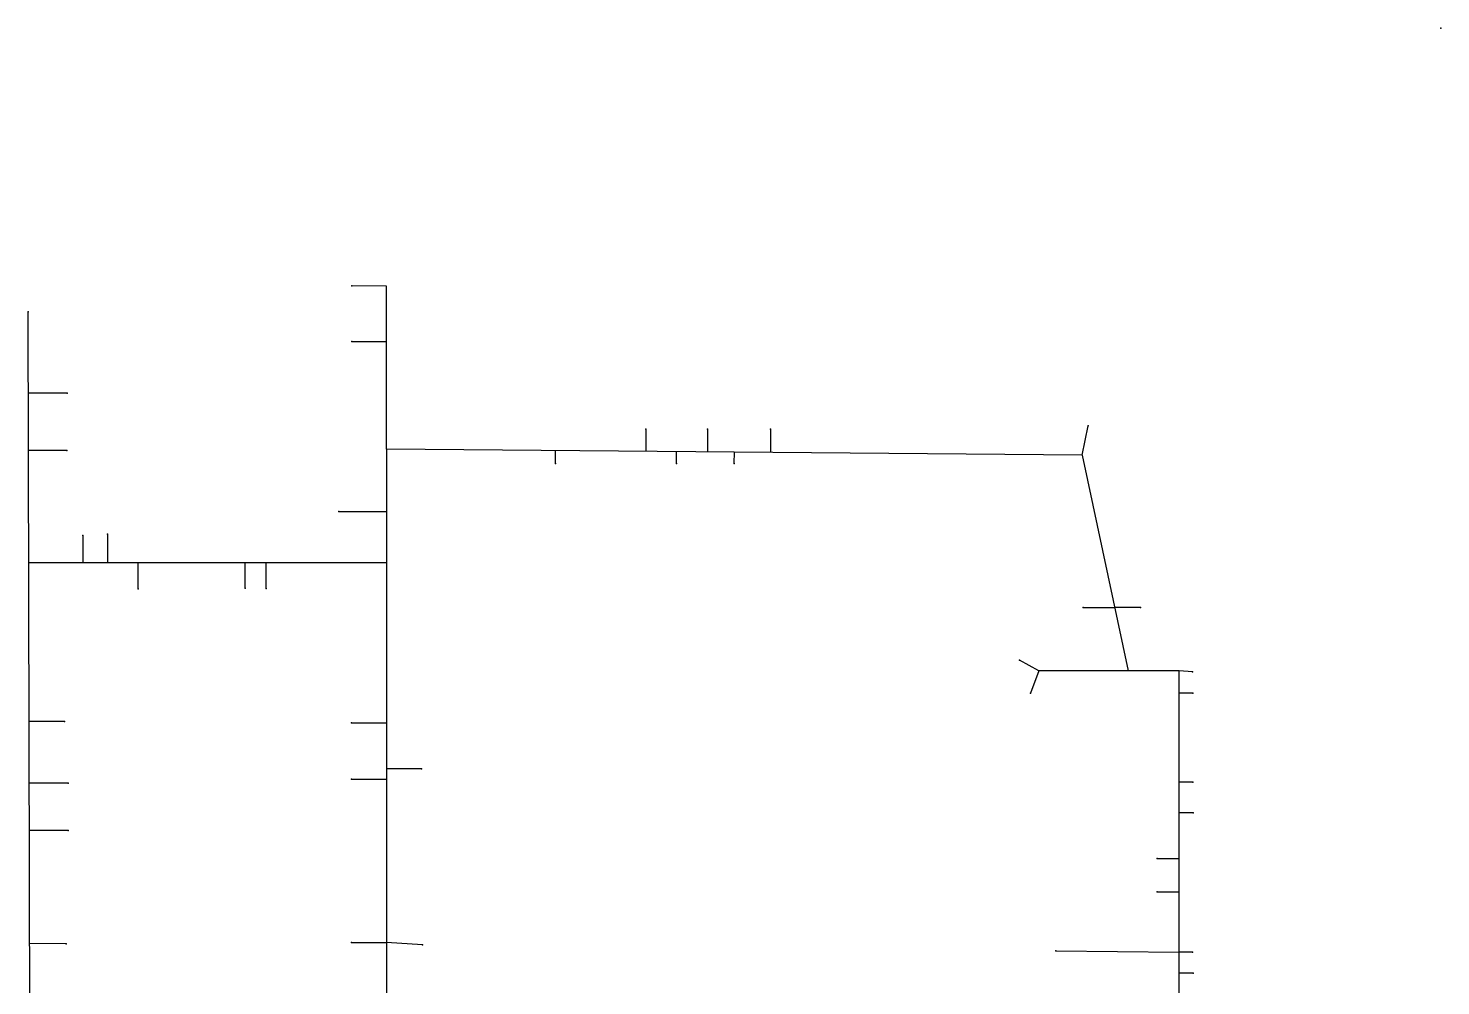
# Model space of a CAD drawing. Header units: inches. Extents: x 0 to 100, y -1 to 130.
# Drawn here: x 3.6 to 100.4, y 64.6 to 130.2 of the extents above; entities that cross this region are included whole.
import ezdxf

# ---------------------------------------------------------------- set-up
doc = ezdxf.new("R2010")
doc.units = ezdxf.units.IN
doc.header["$MEASUREMENT"] = 0
doc.header["$PDSIZE"] = -1

msp = doc.modelspace()

# ---------------------------------------------------------------- linework, layer by layer
at = {"color": 7, "linetype": 'Continuous'}
for p, q in [((28.166, 112.534), (25.782, 112.546)), ((28.166, 101.369), (28.166, 112.534)), ((3.798, 24.231), (3.61, 110.767)), ((25.791, 108.732), (28.166, 108.732)), ((6.278, 105.194), (3.623, 105.194)), ((45.927, 102.747), (45.927, 101.217)), ((50.163, 102.747), (50.163, 101.18)), ((54.462, 102.747), (54.462, 101.144)), ((75.821, 100.961), (76.226, 102.961)), ((6.244, 101.266), (3.631, 101.266)), ((75.821, 100.961), (28.166, 101.369)), ((28.166, 101.369), (28.166, 18.854)), ((39.737, 100.381), (39.737, 101.27)), ((48.033, 100.378), (48.033, 101.199)), ((51.979, 100.378), (51.994, 101.165)), ((75.821, 100.961), (78.965, 86.184)), ((24.88, 97.093), (28.166, 97.093)), ((7.353, 95.455), (7.353, 93.587)), ((9.052, 95.544), (9.052, 93.587)), ((28.166, 93.587), (3.648, 93.587)), ((11.132, 91.803), (11.132, 93.587)), ((18.462, 91.855), (18.462, 93.587)), ((19.904, 91.815), (19.904, 93.587)), ((75.896, 90.526), (78.041, 90.526)), ((79.813, 90.526), (78.041, 90.526)), ((72.854, 86.184), (71.538, 86.922)), ((72.854, 86.184), (72.278, 84.657)), ((82.46, 86.184), (72.854, 86.184)), ((82.46, 32.971), (82.46, 86.184)), ((83.381, 86.12), (82.46, 86.184)), ((83.399, 84.645), (82.46, 84.645)), ((6.089, 82.705), (3.671, 82.705)), ((25.763, 82.612), (28.166, 82.612)), ((30.564, 79.463), (28.166, 79.463)), ((6.337, 78.491), (3.681, 78.491)), ((25.762, 78.767), (28.166, 78.767)), ((83.399, 78.566), (82.46, 78.566)), ((83.434, 76.449), (82.46, 76.449)), ((6.339, 75.241), (3.688, 75.241)), ((80.971, 73.338), (82.46, 73.338)), ((80.971, 71.042), (82.46, 71.042)), ((6.204, 67.487), (3.704, 67.499)), ((25.758, 67.573), (28.166, 67.573)), ((30.615, 67.416), (28.166, 67.573)), ((74.019, 67.001), (82.46, 66.919)), ((83.373, 66.919), (82.46, 66.919)), ((83.432, 65.477), (82.46, 65.477))]:
    msp.add_line(p, q, dxfattribs=at)
for p in [(100.394, 130.197), (25.782, 112.546), (3.61, 110.767), (25.791, 108.732), (6.278, 105.194), (45.927, 102.747), (50.163, 102.747), (54.462, 102.747), (76.226, 102.961), (6.244, 101.266), (39.737, 100.381), (48.033, 100.378), (51.979, 100.378), (24.88, 97.093), (7.353, 95.455), (9.052, 95.544), (11.132, 91.803), (18.462, 91.855), (19.904, 91.815), (75.896, 90.526), (79.813, 90.526), (71.538, 86.922), (83.381, 86.12), (72.278, 84.657), (83.399, 84.645), (6.089, 82.705), (25.763, 82.612), (30.564, 79.463), (6.337, 78.491), (25.762, 78.767), (83.399, 78.566), (83.434, 76.449), (6.339, 75.241), (80.971, 73.338), (80.971, 71.042), (6.204, 67.487), (25.758, 67.573), (30.615, 67.416), (74.019, 67.001), (83.373, 66.919), (83.432, 65.477)]:
    msp.add_point(p, dxfattribs=at)

doc.saveas('drawing.dxf')
